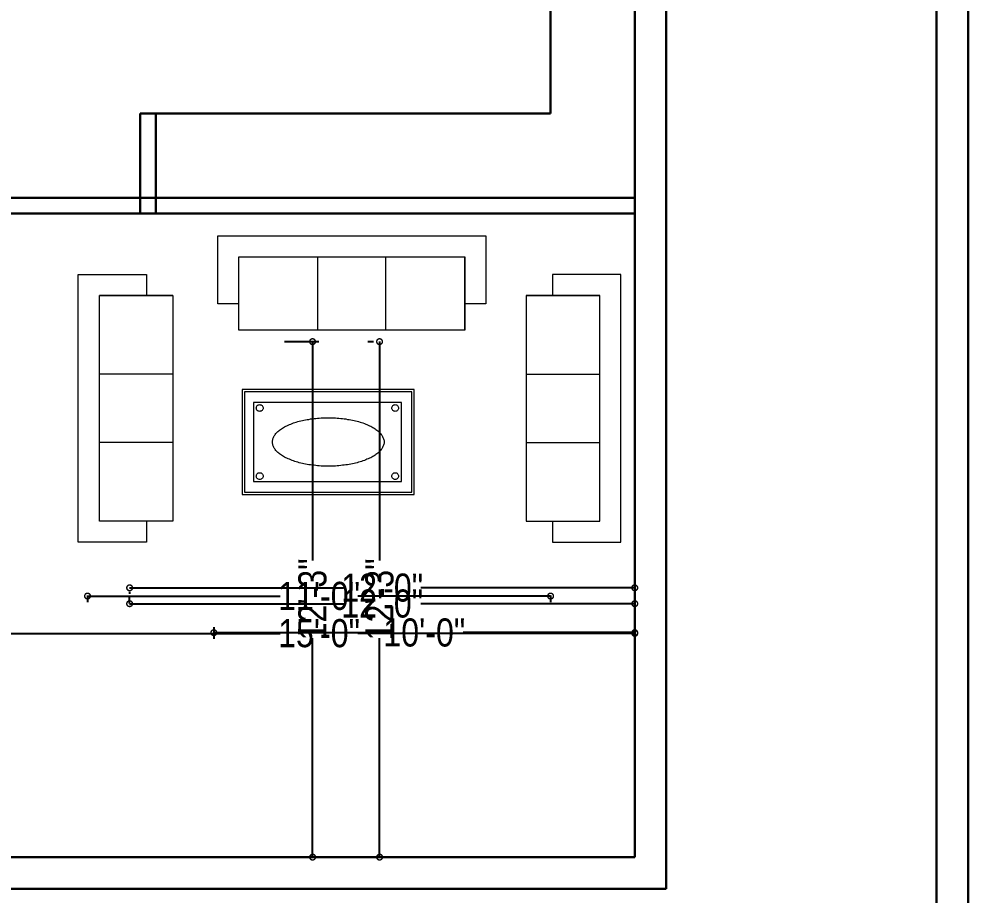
# Model space of a CAD drawing. Extents: x -454308 to 890911, y -14103 to 1343694.
# Drawn here: x 220059.9 to 220330.4, y 647509.1 to 647758.9 of the extents above; entities that cross this region are included whole.
import ezdxf

# ---------------------------------------------------------------- set-up
doc = ezdxf.new("R2010")
doc.units = 0
doc.header["$MEASUREMENT"] = 0
doc.header["$PDMODE"] = 32
doc.linetypes.add('DOT2', pattern=[3.175, 0, -3.175])
doc.layers.add('AR-FUR', color=11, linetype='Continuous', lineweight=9)
doc.styles.add('AA_03.50', font='ARIALN.TTF', dxfattribs={"height": 8})
doc.dimstyles.new('AA_03.50', dxfattribs={"dimtxt": 9, "dimasz": 3.25, "dimexe": 1.75, "dimexo": 3.375, "dimgap": 0.09, "dimtad": 0, "dimdec": 0, "dimzin": 3, "dimdsep": 46, "dimlunit": 4, "dimtxsty": 'AA_03.50', "dimblk": 'DOTSMALL', "dimcen": 0.09, "dimclre": 7, "dimadec": 0, "dimazin": 0, "dimtfac": 1, "dimtdec": 0, "dimtofl": 0, "dimtmove": 0, "dimatfit": 3, "dimfxl": 1, "dimtolj": 1, "dimtzin": 0, "dimlwd": -1, "dimarcsym": 0})

# ---------------------------------------------------------------- blocks, each defined once
blk = doc.blocks.new('_DotSmall')
at = {"color": 0, "linetype": 'ByBlock', "const_width": 0.5}
blk.add_lwpolyline([(-0.0625, 0, 1), (0.0625, 0, 1)], format="xyb", close=True, dxfattribs=at)
blk = doc.blocks.new('*D749')
at = {"color": 7, "linetype": 'DOT2', "lineweight": -2}
for p, q in [((216003.84, 656808.06), (216015.03, 656808.06)), ((216003.84, 656655.06), (216015.03, 656655.06))]:
    blk.add_line(p, q, dxfattribs=at)
at = {"color": 0}
for p, q in [((216013.28, 656808.06), (216013.28, 656742.62)), ((216013.28, 656655.06), (216013.28, 656720.5)), ((220143.56, 647666.86), (220143.56, 647604.42)), ((220143.56, 647519.86), (220143.56, 647582.3))]:
    blk.add_line(p, q, dxfattribs=at)
at = {"color": 7, "lineweight": -2}
for p, q in [((220135.57, 647666.86), (220145.31, 647666.86)), ((220135.57, 647519.86), (220145.31, 647519.86))]:
    blk.add_line(p, q, dxfattribs=at)
at = {"layer": 'DEFPOINTS', "color": 0, "lineweight": 30}
for p in [(216000.47, 656808.06), (216013.28, 656808.06), (216000.47, 656655.06), (220132.19, 647666.86), (220132.19, 647519.86), (220143.56, 647519.86)]:
    blk.add_point(p, dxfattribs=at)
at = {"color": 0, "xscale": 3.25, "yscale": 3.25, "zscale": 3.25}
for p, rotation in [((216013.28, 656808.06), 90), ((216013.28, 656655.06), 270), ((220143.56, 647666.86), 90), ((220143.56, 647519.86), 270)]:
    blk.add_blockref('_DotSmall', p, dxfattribs=dict(at, rotation=rotation))
at = {"color": 0, "lineweight": 30, "char_height": 8, "attachment_point": 5, "rotation": 90, "style": 'AA_03.50'}
for s, insert in [('\\A1;12\'-9"', (216013.28, 656731.56)), ('\\A1;12\'-3"', (220143.56, 647593.36))]:
    blk.add_mtext(s, dxfattribs=dict(at, insert=insert))
blk = doc.blocks.new('*D750')
at = {"color": 7, "linetype": 'DOT2', "lineweight": -2}
for p, q in [((216201.47, 656874.44), (216201.47, 656855.27)), ((216333.47, 656874.44), (216333.47, 656855.27))]:
    blk.add_line(p, q, dxfattribs=at)
at = {"color": 0}
for p, q in [((216201.47, 656857.02), (216256.41, 656857.02)), ((216333.47, 656857.02), (216278.53, 656857.02)), ((220079.41, 647594.3), (220134.35, 647594.3)), ((220211.41, 647594.3), (220156.46, 647594.3))]:
    blk.add_line(p, q, dxfattribs=at)
at = {"color": 7, "lineweight": -2}
for p, q in [((220079.41, 647594.5), (220079.41, 647592.55)), ((220211.41, 647594.5), (220211.41, 647592.55))]:
    blk.add_line(p, q, dxfattribs=at)
at = {"layer": 'DEFPOINTS', "color": 0, "lineweight": 30}
for p in [(216201.47, 656877.81), (216333.47, 656877.81), (216333.47, 656857.02), (220079.41, 647597.87), (220211.41, 647597.87), (220211.41, 647594.3)]:
    blk.add_point(p, dxfattribs=at)
at = {"color": 0, "xscale": 3.25, "yscale": 3.25, "zscale": 3.25, "rotation": 180}
for p in [(216201.47, 656857.02), (220079.41, 647594.3)]:
    blk.add_blockref('_DotSmall', p, dxfattribs=at)
at = {"color": 0, "xscale": 3.25, "yscale": 3.25, "zscale": 3.25}
for p in [(216333.47, 656857.02), (220211.41, 647594.3)]:
    blk.add_blockref('_DotSmall', p, dxfattribs=at)
at = {"color": 0, "lineweight": 30, "char_height": 8, "attachment_point": 5, "style": 'AA_03.50'}
for insert in [(216267.47, 656857.02), (220145.41, 647594.3)]:
    blk.add_mtext('\\A1;11\'-0"', dxfattribs=dict(at, insert=insert))
blk = doc.blocks.new('*D751')
at = {"color": 7, "linetype": 'DOT2', "lineweight": -2}
for p, q in [((216330.09, 656877.81), (216310.04, 656877.81)), ((216330.09, 656733.81), (216310.04, 656733.81))]:
    blk.add_line(p, q, dxfattribs=at)
at = {"color": 0}
for p, q in [((216311.79, 656877.81), (216311.79, 656816.87)), ((216311.79, 656733.81), (216311.79, 656794.75)), ((220055.41, 647583.67), (220134.35, 647583.67)), ((220235.41, 647583.67), (220156.46, 647583.67))]:
    blk.add_line(p, q, dxfattribs=at)
at = {"color": 7, "lineweight": -2}
for p, q in [((220055.41, 647590.92), (220055.41, 647581.92)), ((220235.41, 647590.92), (220235.41, 647581.92))]:
    blk.add_line(p, q, dxfattribs=at)
at = {"layer": 'DEFPOINTS', "color": 0, "lineweight": 30}
for p in [(216311.79, 656877.81), (216333.47, 656877.81), (216333.47, 656733.81), (220055.41, 647594.3), (220235.41, 647594.3), (220235.41, 647583.67)]:
    blk.add_point(p, dxfattribs=at)
at = {"color": 0, "xscale": 3.25, "yscale": 3.25, "zscale": 3.25}
for p, rotation in [((216311.79, 656877.81), 90), ((216311.79, 656733.81), 270), ((220055.41, 647583.67), 180)]:
    blk.add_blockref('_DotSmall', p, dxfattribs=dict(at, rotation=rotation))
blk.add_blockref('_DotSmall', (220235.41, 647583.67), dxfattribs=at)
at = {"color": 0, "lineweight": 30, "insert": (216311.79, 656805.81), "char_height": 8, "attachment_point": 5, "rotation": 90, "style": 'AA_03.50'}
blk.add_mtext('\\A1;12\'-0"', dxfattribs=at)
at = {"color": 0, "lineweight": 30, "insert": (220145.41, 647583.67), "char_height": 8, "attachment_point": 5, "style": 'AA_03.50'}
blk.add_mtext('\\A1;15\'-0"', dxfattribs=at)
blk = doc.blocks.new('*D753')
at = {"color": 7, "linetype": 'DOT2', "lineweight": -2}
for p, q in [((215969.61, 657026.31), (215970.61, 657026.31)), ((215969.61, 656882.31), (215970.61, 656882.31))]:
    blk.add_line(p, q, dxfattribs=at)
at = {"color": 0}
for p, q in [((215972.36, 657026.31), (215972.36, 656965.37)), ((215972.36, 656882.31), (215972.36, 656943.25)), ((220091.41, 647596.66), (220152.35, 647596.66)), ((220235.41, 647596.66), (220174.46, 647596.66))]:
    blk.add_line(p, q, dxfattribs=at)
at = {"color": 7, "lineweight": -2}
for p, q in [((220091.41, 647595.48), (220091.41, 647594.91)), ((220235.41, 647595.48), (220235.41, 647594.91))]:
    blk.add_line(p, q, dxfattribs=at)
at = {"layer": 'DEFPOINTS', "color": 0, "lineweight": 30}
for p in [(215972.36, 657026.31), (215972.98, 657026.31), (215972.98, 656882.31), (220091.41, 647598.85), (220235.41, 647598.85), (220235.41, 647596.66)]:
    blk.add_point(p, dxfattribs=at)
at = {"color": 0, "xscale": 3.25, "yscale": 3.25, "zscale": 3.25}
for p, rotation in [((215972.36, 657026.31), 90), ((215972.36, 656882.31), 270), ((220091.41, 647596.66), 180)]:
    blk.add_blockref('_DotSmall', p, dxfattribs=dict(at, rotation=rotation))
blk.add_blockref('_DotSmall', (220235.41, 647596.66), dxfattribs=at)
at = {"color": 0, "lineweight": 30, "insert": (215972.36, 656954.31), "char_height": 8, "attachment_point": 5, "rotation": 90, "style": 'AA_03.50'}
blk.add_mtext('\\A1;12\'-0"', dxfattribs=at)
at = {"color": 0, "lineweight": 30, "insert": (220163.41, 647596.66), "char_height": 8, "attachment_point": 5, "style": 'AA_03.50'}
blk.add_mtext('\\A1;12\'-0"', dxfattribs=at)
blk = doc.blocks.new('*D754')
at = {"color": 7, "linetype": 'DOT2', "lineweight": -2}
for p, q in [((215940.47, 657022.94), (215940.47, 656985.93)), ((216072.47, 657022.94), (216072.47, 656985.93))]:
    blk.add_line(p, q, dxfattribs=at)
at = {"color": 0}
for p, q in [((215940.47, 656987.68), (215995.41, 656987.68)), ((216072.47, 656987.68), (216017.53, 656987.68)), ((220162.66, 647666.86), (220162.66, 647604.42)), ((220162.66, 647519.86), (220162.66, 647582.3))]:
    blk.add_line(p, q, dxfattribs=at)
at = {"color": 7, "lineweight": -2}
for p, q in [((220159.29, 647666.86), (220160.91, 647666.86)), ((220159.29, 647519.86), (220160.91, 647519.86))]:
    blk.add_line(p, q, dxfattribs=at)
at = {"layer": 'DEFPOINTS', "color": 0, "lineweight": 30}
for p in [(215940.47, 657026.31), (216072.47, 657026.31), (215940.47, 656987.68), (220162.66, 647666.86), (220162.66, 647666.86), (220162.66, 647519.86)]:
    blk.add_point(p, dxfattribs=at)
at = {"color": 0, "xscale": 3.25, "yscale": 3.25, "zscale": 3.25}
for p, rotation in [((215940.47, 656987.68), 180), ((220162.66, 647666.86), 90), ((220162.66, 647519.86), 270)]:
    blk.add_blockref('_DotSmall', p, dxfattribs=dict(at, rotation=rotation))
blk.add_blockref('_DotSmall', (216072.47, 656987.68), dxfattribs=at)
at = {"color": 0, "lineweight": 30, "insert": (216006.47, 656987.68), "char_height": 8, "attachment_point": 5, "style": 'AA_03.50'}
blk.add_mtext('\\A1;11\'-0"', dxfattribs=at)
at = {"color": 0, "lineweight": 30, "insert": (220162.66, 647593.36), "char_height": 8, "attachment_point": 5, "rotation": 90, "style": 'AA_03.50'}
blk.add_mtext('\\A1;12\'-3"', dxfattribs=at)
blk = doc.blocks.new('*D755')
at = {"color": 7, "linetype": 'DOT2', "lineweight": -2}
for p, q in [((216159.37, 656751.06), (216159.45, 656751.06)), ((216159.37, 656655.06), (216159.45, 656655.06))]:
    blk.add_line(p, q, dxfattribs=at)
at = {"color": 0}
for p, q in [((216161.2, 656751.06), (216161.2, 656711.88)), ((216161.2, 656655.06), (216161.2, 656694.24)), ((220091.41, 647592.13), (220152.35, 647592.13)), ((220235.41, 647592.13), (220174.46, 647592.13))]:
    blk.add_line(p, q, dxfattribs=at)
at = {"color": 7, "lineweight": -2}
for p, q in [((220091.41, 647592.23), (220091.41, 647593.88)), ((220235.41, 647592.23), (220235.41, 647593.88))]:
    blk.add_line(p, q, dxfattribs=at)
at = {"layer": 'DEFPOINTS', "color": 0, "lineweight": 30}
for p in [(216161.2, 656751.06), (216162.74, 656751.06), (216162.74, 656655.06), (220235.41, 647592.13), (220091.41, 647588.86), (220235.41, 647588.86)]:
    blk.add_point(p, dxfattribs=at)
at = {"color": 0, "xscale": 3.25, "yscale": 3.25, "zscale": 3.25}
for p, rotation in [((216161.2, 656751.06), 90), ((216161.2, 656655.06), 270), ((220091.41, 647592.13), 180)]:
    blk.add_blockref('_DotSmall', p, dxfattribs=dict(at, rotation=rotation))
blk.add_blockref('_DotSmall', (220235.41, 647592.13), dxfattribs=at)
at = {"color": 0, "lineweight": 30, "insert": (216161.2, 656703.06), "char_height": 8, "attachment_point": 5, "rotation": 90, "style": 'AA_03.50'}
blk.add_mtext('\\A1;8\'-0"', dxfattribs=at)
at = {"color": 0, "lineweight": 30, "insert": (220163.41, 647592.13), "char_height": 8, "attachment_point": 5, "style": 'AA_03.50'}
blk.add_mtext('\\A1;12\'-0"', dxfattribs=at)
blk = doc.blocks.new('*D756')
at = {"color": 7, "linetype": 'DOT2', "lineweight": -2}
for p, q in [((216136.97, 656728.1), (216136.97, 656722.79)), ((216196.97, 656728.1), (216196.97, 656722.79))]:
    blk.add_line(p, q, dxfattribs=at)
at = {"color": 0}
for p, q in [((216136.97, 656724.54), (216158.15, 656724.54)), ((216196.97, 656724.54), (216175.79, 656724.54)), ((220115.41, 647583.87), (220164.35, 647583.87)), ((220235.41, 647583.87), (220186.46, 647583.87))]:
    blk.add_line(p, q, dxfattribs=at)
at = {"color": 7, "lineweight": -2}
for p, q in [((220115.41, 647585.48), (220115.41, 647582.12)), ((220235.41, 647585.48), (220235.41, 647582.12))]:
    blk.add_line(p, q, dxfattribs=at)
at = {"layer": 'DEFPOINTS', "color": 0, "lineweight": 30}
for p in [(216136.97, 656731.47), (216196.97, 656731.47), (216196.97, 656724.54), (220115.41, 647588.86), (220235.41, 647588.86), (220235.41, 647583.87)]:
    blk.add_point(p, dxfattribs=at)
at = {"color": 0, "xscale": 3.25, "yscale": 3.25, "zscale": 3.25, "rotation": 180}
for p in [(216136.97, 656724.54), (220115.41, 647583.87)]:
    blk.add_blockref('_DotSmall', p, dxfattribs=at)
at = {"color": 0, "xscale": 3.25, "yscale": 3.25, "zscale": 3.25}
for p in [(216196.97, 656724.54), (220235.41, 647583.87)]:
    blk.add_blockref('_DotSmall', p, dxfattribs=at)
at = {"color": 0, "lineweight": 30, "char_height": 8, "attachment_point": 5, "style": 'AA_03.50'}
for s, insert in [('\\A1;5\'-0"', (216166.97, 656724.54)), ('\\A1;10\'-0"', (220175.41, 647583.87))]:
    blk.add_mtext(s, dxfattribs=dict(at, insert=insert))
blk = doc.blocks.new('ertet')
at = {"layer": 'AR-FUR'}
for p, q in [((214935.34, 654257.37), (214935.34, 654287.33)), ((214935.34, 654287.33), (214984.37, 654287.33)), ((214936.04, 654258.07), (214936.04, 654286.63)), ((214936.04, 654286.63), (214983.67, 654286.63)), ((214983.67, 654286.63), (214983.67, 654258.07)), ((214984.37, 654287.33), (214984.37, 654257.37)), ((214938.59, 654261.07), (214938.59, 654283.63)), ((214938.59, 654283.63), (214980.75, 654283.63)), ((214939.65, 654282.72), (214939.53, 654282.6)), ((214939.82, 654282.85), (214939.65, 654282.72)), ((214939.94, 654282.93), (214939.82, 654282.85)), ((214940.15, 654283.01), (214939.94, 654282.93)), ((214940.35, 654283.01), (214940.15, 654283.01)), ((214940.52, 654283.01), (214940.35, 654283.01)), ((214940.72, 654282.93), (214940.52, 654283.01)), ((214940.89, 654282.85), (214940.72, 654282.93)), ((214941.01, 654282.72), (214940.89, 654282.85)), ((214941.13, 654282.6), (214941.01, 654282.72)), ((214978.29, 654282.72), (214978.2, 654282.6)), ((214978.45, 654282.85), (214978.29, 654282.72)), ((214978.61, 654282.93), (214978.45, 654282.85)), ((214978.78, 654283.01), (214978.61, 654282.93)), ((214978.98, 654283.01), (214978.78, 654283.01)), ((214979.19, 654283.01), (214978.98, 654283.01)), ((214979.35, 654282.93), (214979.19, 654283.01)), ((214979.52, 654282.85), (214979.35, 654282.93)), ((214979.64, 654282.72), (214979.52, 654282.85)), ((214979.76, 654282.6), (214979.64, 654282.72)), ((214980.75, 654283.63), (214980.75, 654261.07)), ((214939.41, 654282.23), (214939.37, 654282.07)), ((214939.37, 654282.07), (214939.41, 654281.86)), ((214939.45, 654282.44), (214939.41, 654282.23)), ((214939.41, 654281.86), (214939.45, 654281.7)), ((214939.53, 654282.6), (214939.45, 654282.44)), ((214939.45, 654281.7), (214939.53, 654281.53)), ((214939.53, 654281.53), (214939.65, 654281.37)), ((214939.65, 654281.37), (214939.82, 654281.24)), ((214939.82, 654281.24), (214939.94, 654281.16)), ((214939.94, 654281.16), (214940.15, 654281.12)), ((214940.15, 654281.12), (214940.35, 654281.08)), ((214940.35, 654281.08), (214940.52, 654281.12)), ((214940.52, 654281.12), (214940.72, 654281.16)), ((214940.72, 654281.16), (214940.89, 654281.24)), ((214940.89, 654281.24), (214941.01, 654281.37)), ((214941.01, 654281.37), (214941.13, 654281.53)), ((214941.22, 654282.44), (214941.13, 654282.6)), ((214941.13, 654281.53), (214941.22, 654281.7)), ((214941.3, 654282.23), (214941.22, 654282.44)), ((214941.22, 654281.7), (214941.3, 654281.86)), ((214941.3, 654282.07), (214941.3, 654282.23)), ((214941.3, 654281.86), (214941.3, 654282.07)), ((214978.08, 654282.44), (214978.04, 654282.23)), ((214978.04, 654282.23), (214978.04, 654282.07)), ((214978.04, 654282.07), (214978.04, 654281.86)), ((214978.04, 654281.86), (214978.08, 654281.7)), ((214978.2, 654282.6), (214978.08, 654282.44)), ((214978.08, 654281.7), (214978.2, 654281.53)), ((214978.2, 654281.53), (214978.29, 654281.37)), ((214978.29, 654281.37), (214978.45, 654281.24)), ((214978.45, 654281.24), (214978.61, 654281.16)), ((214978.61, 654281.16), (214978.78, 654281.12)), ((214978.78, 654281.12), (214978.98, 654281.08)), ((214978.98, 654281.08), (214979.19, 654281.12)), ((214979.19, 654281.12), (214979.35, 654281.16)), ((214979.35, 654281.16), (214979.52, 654281.24)), ((214979.52, 654281.24), (214979.64, 654281.37)), ((214979.64, 654281.37), (214979.76, 654281.53)), ((214979.85, 654282.44), (214979.76, 654282.6)), ((214979.76, 654281.53), (214979.85, 654281.7)), ((214979.93, 654282.23), (214979.85, 654282.44)), ((214979.85, 654281.7), (214979.93, 654281.86)), ((214979.93, 654282.07), (214979.93, 654282.23)), ((214979.93, 654281.86), (214979.93, 654282.07)), ((214949.19, 654277.42), (214948.82, 654277.26)), ((214949.56, 654277.59), (214949.19, 654277.42)), ((214949.97, 654277.71), (214949.56, 654277.59)), ((214950.34, 654277.88), (214949.97, 654277.71)), ((214950.75, 654278), (214950.34, 654277.88)), ((214951.2, 654278.12), (214950.75, 654278)), ((214951.61, 654278.24), (214951.2, 654278.12)), ((214952.07, 654278.33), (214951.61, 654278.24)), ((214952.52, 654278.45), (214952.07, 654278.33)), ((214952.97, 654278.53), (214952.52, 654278.45)), ((214953.42, 654278.66), (214952.97, 654278.53)), ((214953.92, 654278.74), (214953.42, 654278.66)), ((214954.37, 654278.82), (214953.92, 654278.74)), ((214954.86, 654278.86), (214954.37, 654278.82)), ((214955.35, 654278.94), (214954.86, 654278.86)), ((214955.85, 654278.98), (214955.35, 654278.94)), ((214956.34, 654279.07), (214955.85, 654278.98)), ((214956.83, 654279.11), (214956.34, 654279.07)), ((214957.33, 654279.15), (214956.83, 654279.11)), ((214957.82, 654279.19), (214957.33, 654279.15)), ((214958.35, 654279.19), (214957.82, 654279.19)), ((214958.89, 654279.23), (214958.35, 654279.19)), ((214959.38, 654279.23), (214958.89, 654279.23)), ((214959.87, 654279.23), (214959.38, 654279.23)), ((214960.37, 654279.23), (214959.87, 654279.23)), ((214960.9, 654279.23), (214960.37, 654279.23)), ((214961.44, 654279.19), (214960.9, 654279.23)), ((214961.93, 654279.19), (214961.44, 654279.19)), ((214962.42, 654279.15), (214961.93, 654279.19)), ((214962.92, 654279.11), (214962.42, 654279.15)), ((214963.45, 654279.07), (214962.92, 654279.11)), ((214963.9, 654278.98), (214963.45, 654279.07)), ((214964.39, 654278.94), (214963.9, 654278.98)), ((214964.93, 654278.86), (214964.39, 654278.94)), ((214965.38, 654278.82), (214964.93, 654278.86)), ((214965.87, 654278.74), (214965.38, 654278.82)), ((214966.33, 654278.66), (214965.87, 654278.74)), ((214966.78, 654278.53), (214966.33, 654278.66)), ((214967.23, 654278.45), (214966.78, 654278.53)), ((214967.68, 654278.33), (214967.23, 654278.45)), ((214968.13, 654278.24), (214967.68, 654278.33)), ((214968.55, 654278.12), (214968.13, 654278.24)), ((214969, 654278), (214968.55, 654278.12)), ((214969.41, 654277.88), (214969, 654278)), ((214969.78, 654277.71), (214969.41, 654277.88)), ((214970.19, 654277.59), (214969.78, 654277.71)), ((214970.6, 654277.42), (214970.19, 654277.59)), ((214970.93, 654277.26), (214970.6, 654277.42)), ((214944.96, 654274.71), (214944.75, 654274.51)), ((214945.12, 654274.92), (214944.96, 654274.71)), ((214945.33, 654275.12), (214945.12, 654274.92)), ((214945.53, 654275.33), (214945.33, 654275.12)), ((214945.78, 654275.53), (214945.53, 654275.33)), ((214945.98, 654275.7), (214945.78, 654275.53)), ((214946.27, 654275.9), (214945.98, 654275.7)), ((214946.52, 654276.11), (214946.27, 654275.9)), ((214946.85, 654276.27), (214946.52, 654276.11)), ((214947.13, 654276.44), (214946.85, 654276.27)), ((214947.42, 654276.64), (214947.13, 654276.44)), ((214947.75, 654276.81), (214947.42, 654276.64)), ((214948.12, 654276.97), (214947.75, 654276.81)), ((214948.45, 654277.14), (214948.12, 654276.97)), ((214948.82, 654277.26), (214948.45, 654277.14)), ((214971.3, 654277.14), (214970.93, 654277.26)), ((214971.67, 654276.97), (214971.3, 654277.14)), ((214972, 654276.81), (214971.67, 654276.97)), ((214972.33, 654276.64), (214972, 654276.81)), ((214972.61, 654276.44), (214972.33, 654276.64)), ((214972.94, 654276.27), (214972.61, 654276.44)), ((214973.23, 654276.11), (214972.94, 654276.27)), ((214973.48, 654275.9), (214973.23, 654276.11)), ((214973.76, 654275.7), (214973.48, 654275.9)), ((214974.01, 654275.53), (214973.76, 654275.7)), ((214974.22, 654275.33), (214974.01, 654275.53)), ((214974.42, 654275.12), (214974.22, 654275.33)), ((214974.63, 654274.92), (214974.42, 654275.12)), ((214974.83, 654274.71), (214974.63, 654274.92)), ((214975, 654274.51), (214974.83, 654274.71)), ((214944.01, 654272.78), (214943.97, 654272.53)), ((214943.97, 654272.53), (214943.97, 654272.33)), ((214943.97, 654272.33), (214943.97, 654272.08)), ((214943.97, 654272.08), (214944.01, 654271.88)), ((214944.05, 654272.98), (214944.01, 654272.78)), ((214944.09, 654273.23), (214944.05, 654272.98)), ((214944.18, 654273.44), (214944.09, 654273.23)), ((214944.26, 654273.64), (214944.18, 654273.44)), ((214944.38, 654273.89), (214944.26, 654273.64)), ((214944.5, 654274.09), (214944.38, 654273.89)), ((214944.63, 654274.3), (214944.5, 654274.09)), ((214944.75, 654274.51), (214944.63, 654274.3)), ((214975.16, 654274.3), (214975, 654274.51)), ((214975.29, 654274.09), (214975.16, 654274.3)), ((214975.37, 654273.89), (214975.29, 654274.09)), ((214975.49, 654273.64), (214975.37, 654273.89)), ((214975.57, 654273.44), (214975.49, 654273.64)), ((214975.65, 654273.23), (214975.57, 654273.44)), ((214975.7, 654272.98), (214975.65, 654273.23)), ((214975.78, 654272.78), (214975.7, 654272.98)), ((214975.82, 654272.53), (214975.78, 654272.78)), ((214975.78, 654271.88), (214975.82, 654272.08)), ((214975.82, 654272.33), (214975.82, 654272.53)), ((214975.82, 654272.08), (214975.82, 654272.33)), ((214944.01, 654271.88), (214944.05, 654271.67)), ((214944.05, 654271.67), (214944.09, 654271.46)), ((214944.09, 654271.46), (214944.18, 654271.22)), ((214944.18, 654271.22), (214944.26, 654271.01)), ((214944.26, 654271.01), (214944.38, 654270.81)), ((214944.38, 654270.81), (214944.5, 654270.6)), ((214944.5, 654270.6), (214944.63, 654270.35)), ((214944.63, 654270.35), (214944.75, 654270.15)), ((214944.75, 654270.15), (214944.96, 654269.94)), ((214944.96, 654269.94), (214945.12, 654269.74)), ((214945.12, 654269.74), (214945.33, 654269.53)), ((214945.33, 654269.53), (214945.53, 654269.33)), ((214945.53, 654269.33), (214945.78, 654269.12)), ((214974.01, 654269.12), (214974.22, 654269.33)), ((214974.22, 654269.33), (214974.42, 654269.53)), ((214974.42, 654269.53), (214974.63, 654269.74)), ((214974.63, 654269.74), (214974.83, 654269.94)), ((214974.83, 654269.94), (214975, 654270.15)), ((214975, 654270.15), (214975.16, 654270.35)), ((214975.16, 654270.35), (214975.29, 654270.6)), ((214975.29, 654270.6), (214975.37, 654270.81)), ((214975.37, 654270.81), (214975.49, 654271.01)), ((214975.49, 654271.01), (214975.57, 654271.22)), ((214975.57, 654271.22), (214975.65, 654271.46)), ((214975.65, 654271.46), (214975.7, 654271.67)), ((214975.7, 654271.67), (214975.78, 654271.88)), ((214945.78, 654269.12), (214945.98, 654268.92)), ((214945.98, 654268.92), (214946.27, 654268.75)), ((214946.27, 654268.75), (214946.52, 654268.55)), ((214946.52, 654268.55), (214946.85, 654268.38)), ((214946.85, 654268.38), (214947.13, 654268.18)), ((214947.13, 654268.18), (214947.42, 654268.01)), ((214947.42, 654268.01), (214947.75, 654267.85)), ((214947.75, 654267.85), (214948.12, 654267.68)), ((214948.12, 654267.68), (214948.45, 654267.52)), ((214948.45, 654267.52), (214948.82, 654267.35)), ((214948.82, 654267.35), (214949.19, 654267.23)), ((214949.19, 654267.23), (214949.56, 654267.07)), ((214949.56, 654267.07), (214949.97, 654266.9)), ((214949.97, 654266.9), (214950.34, 654266.82)), ((214950.34, 654266.82), (214950.75, 654266.66)), ((214950.75, 654266.66), (214951.2, 654266.53)), ((214951.2, 654266.53), (214951.61, 654266.41)), ((214968.13, 654266.41), (214968.55, 654266.53)), ((214968.55, 654266.53), (214969, 654266.66)), ((214969, 654266.66), (214969.41, 654266.82)), ((214969.41, 654266.82), (214969.78, 654266.9)), ((214969.78, 654266.9), (214970.19, 654267.07)), ((214970.19, 654267.07), (214970.6, 654267.23)), ((214970.6, 654267.23), (214970.93, 654267.35)), ((214970.93, 654267.35), (214971.3, 654267.52)), ((214971.3, 654267.52), (214971.67, 654267.68)), ((214971.67, 654267.68), (214972, 654267.85)), ((214972, 654267.85), (214972.33, 654268.01)), ((214972.33, 654268.01), (214972.61, 654268.18)), ((214972.61, 654268.18), (214972.94, 654268.38)), ((214972.94, 654268.38), (214973.23, 654268.55)), ((214973.23, 654268.55), (214973.48, 654268.75)), ((214973.48, 654268.75), (214973.76, 654268.92)), ((214973.76, 654268.92), (214974.01, 654269.12)), ((214951.61, 654266.41), (214952.07, 654266.29)), ((214952.07, 654266.29), (214952.52, 654266.2)), ((214952.52, 654266.2), (214952.97, 654266.08)), ((214952.97, 654266.08), (214953.42, 654266)), ((214953.42, 654266), (214953.92, 654265.92)), ((214953.92, 654265.92), (214954.37, 654265.88)), ((214954.37, 654265.88), (214954.86, 654265.75)), ((214954.86, 654265.75), (214955.35, 654265.71)), ((214955.35, 654265.71), (214955.85, 654265.67)), ((214955.85, 654265.67), (214956.34, 654265.59)), ((214956.34, 654265.59), (214956.83, 654265.55)), ((214956.83, 654265.55), (214957.33, 654265.51)), ((214957.33, 654265.51), (214957.82, 654265.46)), ((214957.82, 654265.46), (214958.35, 654265.42)), ((214958.35, 654265.42), (214958.89, 654265.42)), ((214958.89, 654265.42), (214959.38, 654265.42)), ((214959.38, 654265.42), (214959.87, 654265.42)), ((214959.87, 654265.42), (214960.37, 654265.42)), ((214960.37, 654265.42), (214960.9, 654265.42)), ((214960.9, 654265.42), (214961.44, 654265.42)), ((214961.44, 654265.42), (214961.93, 654265.46)), ((214961.93, 654265.46), (214962.42, 654265.51)), ((214962.42, 654265.51), (214962.92, 654265.55)), ((214962.92, 654265.55), (214963.45, 654265.59)), ((214963.45, 654265.59), (214963.9, 654265.67)), ((214963.9, 654265.67), (214964.39, 654265.71)), ((214964.39, 654265.71), (214964.93, 654265.75)), ((214964.93, 654265.75), (214965.38, 654265.88)), ((214965.38, 654265.88), (214965.87, 654265.92)), ((214965.87, 654265.92), (214966.33, 654266)), ((214966.33, 654266), (214966.78, 654266.08)), ((214966.78, 654266.08), (214967.23, 654266.2)), ((214967.23, 654266.2), (214967.68, 654266.29)), ((214967.68, 654266.29), (214968.13, 654266.41)), ((214980.75, 654261.07), (214938.59, 654261.07)), ((214939.41, 654262.83), (214939.37, 654262.63)), ((214939.37, 654262.63), (214939.41, 654262.46)), ((214939.45, 654263.04), (214939.41, 654262.83)), ((214939.41, 654262.46), (214939.45, 654262.26)), ((214939.53, 654263.2), (214939.45, 654263.04)), ((214939.45, 654262.26), (214939.53, 654262.09)), ((214939.65, 654263.33), (214939.53, 654263.2)), ((214939.53, 654262.09), (214939.65, 654261.97)), ((214939.82, 654263.45), (214939.65, 654263.33)), ((214939.65, 654261.97), (214939.82, 654261.85)), ((214939.94, 654263.53), (214939.82, 654263.45)), ((214939.82, 654261.85), (214939.94, 654261.77)), ((214940.15, 654263.57), (214939.94, 654263.53)), ((214939.94, 654261.77), (214940.15, 654261.72)), ((214940.35, 654263.61), (214940.15, 654263.57)), ((214940.15, 654261.72), (214940.35, 654261.68)), ((214940.52, 654263.57), (214940.35, 654263.61)), ((214940.35, 654261.68), (214940.52, 654261.72)), ((214940.72, 654263.53), (214940.52, 654263.57)), ((214940.52, 654261.72), (214940.72, 654261.77)), ((214940.89, 654263.45), (214940.72, 654263.53)), ((214940.72, 654261.77), (214940.89, 654261.85)), ((214941.01, 654263.33), (214940.89, 654263.45)), ((214940.89, 654261.85), (214941.01, 654261.97)), ((214941.13, 654263.2), (214941.01, 654263.33)), ((214941.01, 654261.97), (214941.13, 654262.09)), ((214941.22, 654263.04), (214941.13, 654263.2)), ((214941.13, 654262.09), (214941.22, 654262.26)), ((214941.3, 654262.83), (214941.22, 654263.04)), ((214941.22, 654262.26), (214941.3, 654262.46)), ((214941.3, 654262.63), (214941.3, 654262.83)), ((214941.3, 654262.46), (214941.3, 654262.63)), ((214978.08, 654263.04), (214978.04, 654262.83)), ((214978.04, 654262.83), (214978.04, 654262.63)), ((214978.04, 654262.63), (214978.04, 654262.46)), ((214978.04, 654262.46), (214978.08, 654262.26)), ((214978.2, 654263.2), (214978.08, 654263.04)), ((214978.08, 654262.26), (214978.2, 654262.09)), ((214978.29, 654263.33), (214978.2, 654263.2)), ((214978.2, 654262.09), (214978.29, 654261.97)), ((214978.45, 654263.45), (214978.29, 654263.33)), ((214978.29, 654261.97), (214978.45, 654261.85)), ((214978.61, 654263.53), (214978.45, 654263.45)), ((214978.45, 654261.85), (214978.61, 654261.77)), ((214978.78, 654263.57), (214978.61, 654263.53)), ((214978.61, 654261.77), (214978.78, 654261.72)), ((214978.98, 654263.61), (214978.78, 654263.57)), ((214978.78, 654261.72), (214978.98, 654261.68)), ((214979.19, 654263.57), (214978.98, 654263.61)), ((214978.98, 654261.68), (214979.19, 654261.72)), ((214979.35, 654263.53), (214979.19, 654263.57)), ((214979.19, 654261.72), (214979.35, 654261.77)), ((214979.52, 654263.45), (214979.35, 654263.53)), ((214979.35, 654261.77), (214979.52, 654261.85)), ((214979.64, 654263.33), (214979.52, 654263.45)), ((214979.52, 654261.85), (214979.64, 654261.97)), ((214979.76, 654263.2), (214979.64, 654263.33)), ((214979.64, 654261.97), (214979.76, 654262.09)), ((214979.85, 654263.04), (214979.76, 654263.2)), ((214979.76, 654262.09), (214979.85, 654262.26)), ((214979.93, 654262.83), (214979.85, 654263.04)), ((214979.85, 654262.26), (214979.93, 654262.46)), ((214979.93, 654262.63), (214979.93, 654262.83)), ((214979.93, 654262.46), (214979.93, 654262.63)), ((214984.37, 654257.37), (214935.34, 654257.37)), ((214983.67, 654258.07), (214936.04, 654258.07))]:
    blk.add_line(p, q, dxfattribs=at)
for points in [[(214908.08, 654294.94), (214908.08, 654300.94), (214888.64, 654300.94), (214888.64, 654224.54), (214908.08, 654224.54), (214908.08, 654230.54)], [(215023.82, 654294.94), (215023.82, 654300.94), (215043.26, 654300.94), (215043.26, 654224.54), (215023.82, 654224.54), (215023.82, 654230.54)], [(214915.6, 654294.94), (214894.64, 654294.94), (214894.64, 654230.54), (214915.6, 654230.54), (214915.6, 654294.94)], [(215016.3, 654294.94), (215037.26, 654294.94), (215037.26, 654230.54), (215016.3, 654230.54), (215016.3, 654294.94)], [(214915.6, 654272.46), (214894.64, 654272.46)], [(215016.3, 654272.46), (215037.26, 654272.46)], [(214915.6, 654253.02), (214894.64, 654253.02)], [(215016.3, 654253.02), (215037.26, 654253.02)], [(214934.4, 654240.49), (214934.4, 654219.53), (214998.8, 654219.53), (214998.8, 654240.49), (214934.4, 654240.49)], [(214956.88, 654240.49), (214956.88, 654219.53)], [(214976.32, 654240.49), (214976.32, 654219.53)], [(214998.8, 654240.49), (214998.8, 654219.53)], [(214934.4, 654232.97), (214928.4, 654232.97), (214928.4, 654213.53), (215004.8, 654213.53), (215004.8, 654232.97), (214998.8, 654232.97)], [(214915.6, 654230.54), (214894.64, 654230.54)], [(215016.3, 654230.54), (215037.26, 654230.54)]]:
    blk.add_lwpolyline(points, dxfattribs=at)

msp = doc.modelspace()

# ---------------------------------------------------------------- linework, layer by layer
at = {"lineweight": 30}
for p, q in [((220330.406, 648389.867), (220330.406, 647385.858)), ((220321.406, 648162.858), (220321.406, 647385.858)), ((220235.406, 648085.858), (220235.406, 647519.858)), ((220244.406, 648085.858), (220244.406, 647510.858)), ((220211.406, 647791.858), (220211.406, 647731.858)), ((220094.406, 647731.858), (220211.406, 647731.858)), ((220094.406, 647731.858), (220094.406, 647703.358)), ((220098.906, 647731.858), (220098.906, 647703.358)), ((219796.406, 647707.858), (220235.406, 647707.858)), ((219796.406, 647703.358), (220235.406, 647703.358)), ((219787.406, 647519.858), (220235.406, 647519.858)), ((219787.406, 647510.858), (220244.406, 647510.858))]:
    msp.add_line(p, q, dxfattribs=at)

# ---------------------------------------------------------------- block references
at = {"lineweight": 30, "xscale": -1, "rotation": 180}
msp.add_blockref('ertet', (5188.146, 1301910.568), dxfattribs=at)

# ---------------------------------------------------------------- dimensions: what is measured, and where the dimension line sits
at = {"lineweight": 30}
for base, p1, p2, angle, picture, middle in [((215940.468, 656987.675), (216072.468, 657026.311), (215940.468, 657026.311), 180, '*D754', (216006.468, 656987.675)), ((215972.357, 657026.311), (215972.984, 656882.311), (215972.984, 657026.311), 270, '*D753', (215972.357, 656954.311)), ((216333.468, 656857.022), (216201.468, 656877.811), (216333.468, 656877.811), 0, '*D750', (216267.468, 656857.022)), ((216311.791, 656877.811), (216333.468, 656733.811), (216333.468, 656877.811), 270, '*D751', (216311.791, 656805.811)), ((216013.276, 656808.061), (216000.468, 656655.061), (216000.468, 656808.061), 270, '*D749', (216013.276, 656731.561)), ((216161.2, 656751.061), (216162.743, 656655.061), (216162.743, 656751.061), 270, '*D755', (216161.2, 656703.061)), ((216196.968, 656724.536), (216136.968, 656731.475), (216196.968, 656731.475), 0, '*D756', (216166.968, 656724.536))]:
    dim = msp.add_linear_dim(base=base, p1=p1, p2=p2, angle=angle, dimstyle='AA_03.50', override={"dimtxt": 8, "dimdec": 1, "dimtdec": 1, "dimfxl": 0.1}, dxfattribs=at)
    dim.commit()
    dim.dimension.update_dxf_attribs({"geometry": picture, "text_midpoint": middle})

doc.saveas('drawing.dxf')
